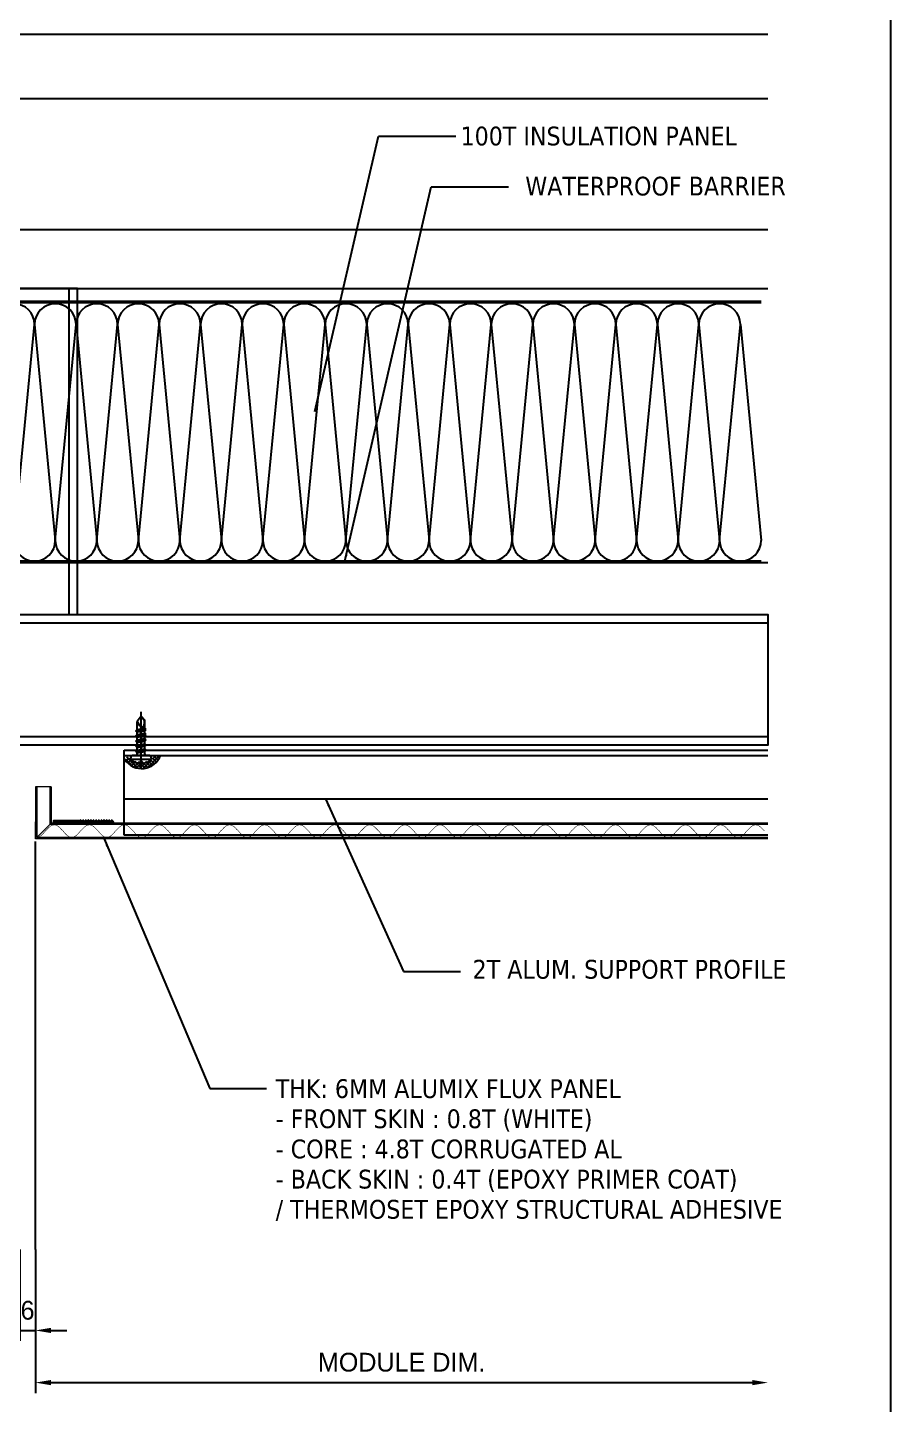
# Model space of a CAD drawing. Header units: millimetres. Extents: x 7297 to 60227, y -7497 to 19324.
# Drawn here: x 11411 to 11741, y 482 to 1010 of the extents above; entities that cross this region are included whole.
import ezdxf

# ---------------------------------------------------------------- set-up
doc = ezdxf.new("R2010")
doc.units = ezdxf.units.MM
doc.linetypes.add('HIDDEN', pattern=[0.375, 0.25, -0.125])
doc.layers.add('NS_AL_PANEL', color=32, linetype='Continuous', lineweight=9)
for name, color, linetype in [('NS_CAULKING', 8, 'Continuous'), ('NS_COL_L-GREY', 8, 'Continuous'), ('NS_DIM', 1, 'Continuous'), ('NS_FORM', 7, 'Continuous'), ('NS_FRAME', 253, 'Continuous'), ('NS_GASKET_3M', 150, 'Continuous'), ('NS_INSUL', 8, 'Continuous'), ('NS_RIVET_SCREW', 1, 'Continuous'), ('NS_TEXT', 2, 'Continuous')]:
    doc.layers.add(name, color=color, linetype=linetype)
doc.styles.add('Expo M', font='Expo M.ttf')
doc.dimstyles.new('DS2', dxfattribs={"dimscale": 2, "dimtxt": 1.8, "dimasz": 1.5, "dimexe": 1, "dimexo": 1, "dimgap": 0.5, "dimtad": 1, "dimtoh": 1, "dimdec": 1, "dimzin": 1, "dimdsep": 46, "dimtxsty": 'Expo M', "dimcen": 2, "dimadec": 1, "dimazin": 0, "dimtfac": 1, "dimtdec": 4, "dimtix": 1, "dimtmove": 1, "dimatfit": 3, "dimfxl": 1, "dimtolj": 1, "dimtzin": 1, "dimarcsym": 0})
doc.dimstyles.new('N-SPACE', dxfattribs={"dimscale": 4, "dimtxt": 1.8, "dimasz": 1.5, "dimexe": 1, "dimexo": 1, "dimgap": 1, "dimtad": 1, "dimtoh": 1, "dimdec": 1, "dimzin": 1, "dimdsep": 46, "dimtxsty": 'Expo M', "dimcen": 2, "dimclrd": 1, "dimclre": 1, "dimclrt": 2, "dimadec": 1, "dimazin": 0, "dimtfac": 1, "dimtdec": 1, "dimtix": 1, "dimtmove": 1, "dimatfit": 3, "dimfxl": 1, "dimtolj": 1, "dimtzin": 1, "dimarcsym": 0})

# ---------------------------------------------------------------- blocks, each defined once
blk = doc.blocks.new('AL-TEMPLATE')
at = {"color": 9}
blk.add_lwpolyline([(1984.07, 1501.32), (2709.08, 1501.32), (2709.08, 935.18), (1984.07, 935.18)], close=True, dxfattribs=at)
blk = doc.blocks.new('*D573')
at = {"layer": 'NS_DIM', "color": 1, "lineweight": -2, "transparency": 16777216}
for p, q in [((11413.52, 537.58), (11413.52, 486.59)), ((11419.52, 490.59), (11688.32, 490.59))]:
    blk.add_line(p, q, dxfattribs=at)
at = {"layer": 'NS_DIM', "color": 1, "transparency": 16777216}
for points in [[(11419.52, 491.59), (11419.52, 489.59), (11413.52, 490.59)], [(11688.32, 491.59), (11688.32, 489.59), (11694.32, 490.59)]]:
    blk.add_solid(points, dxfattribs=at)
at = {"layer": 'NS_DIM', "color": 2, "transparency": 16777216, "insert": (11553.92, 498.37), "char_height": 7.2, "attachment_point": 5, "style": 'Expo M'}
blk.add_mtext('\\A1;MODULE DIM.', dxfattribs=at)
blk = doc.blocks.new('*D571')
at = {"layer": 'NS_DIM', "color": 1, "lineweight": -2, "transparency": 16777216}
for p, q in [((11407.52, 541.58), (11407.52, 506.59)), ((11413.52, 541.58), (11413.52, 506.59)), ((11401.52, 510.59), (11395.52, 510.59)), ((11407.52, 510.59), (11413.52, 510.59)), ((11419.52, 510.59), (11425.52, 510.59))]:
    blk.add_line(p, q, dxfattribs=at)
at = {"layer": 'NS_DIM', "color": 1, "transparency": 16777216}
for points in [[(11401.52, 511.59), (11401.52, 509.59), (11407.52, 510.59)], [(11419.52, 511.59), (11419.52, 509.59), (11413.52, 510.59)]]:
    blk.add_solid(points, dxfattribs=at)
at = {"layer": 'NS_DIM', "color": 2, "transparency": 16777216, "insert": (11410.52, 518.28), "char_height": 7.2, "attachment_point": 5, "style": 'Expo M'}
blk.add_mtext('\\A1;6', dxfattribs=at)
blk = doc.blocks.new('피스')
for p, q in [((-4, 1.5), (-4, 1)), ((-4, 1.5), (4, 1.5)), ((-3, 0), (3, 0)), ((-0.5, 2.98), (-0.4, 2.3)), ((-0.4, 2.3), (0.4, 2.3)), ((0, 4.99), (0, -16.77)), ((0.5, 2.98), (0.4, 2.3)), ((4, 1.5), (4, 1)), ((2, -1.5), (-2, -2)), ((-1.5, -1.5), (-2, -2)), ((-2, -2), (-1.5, -2.5)), ((-1.5, -3.5), (-2, -4)), ((2, -3.5), (-2, -4)), ((-2, -4), (-1.5, -4.5)), ((-1.5, -0.5), (-1.5, -1.5)), ((1.5, -1), (-1.5, -1.5)), ((1.5, -2), (-1.5, -2.5)), ((-1.5, -2.5), (-1.5, -3.5)), ((1.5, -3), (-1.5, -3.5)), ((1.5, -4), (-1.5, -4.5)), ((-1.5, -4.5), (-1.5, -5.5)), ((1.5, -5), (-1.5, -5.5)), ((1.5, -0.5), (1.5, -1)), ((1.5, -1), (2, -1.5)), ((2, -1.5), (1.5, -2)), ((1.5, -2), (1.5, -3)), ((1.5, -3), (2, -3.5)), ((2, -3.5), (1.5, -4)), ((1.5, -4), (1.5, -5)), ((1.5, -5), (2, -5.5)), ((-1.5, -5.5), (-2, -6)), ((2, -5.5), (-2, -6)), ((-2, -6), (-1.5, -6.5)), ((-1.5, -7.5), (-2, -8)), ((2, -7.5), (-2, -8)), ((-2, -8), (-1.5, -8.5)), ((-1.5, -9.5), (-2, -10)), ((2, -9.5), (-2, -10)), ((-2, -10), (-1.5, -10.5)), ((1.5, -6), (-1.5, -6.5)), ((-1.5, -6.5), (-1.5, -7.5)), ((1.5, -7), (-1.5, -7.5)), ((1.5, -8), (-1.5, -8.5)), ((-1.5, -8.5), (-1.5, -9.5)), ((1.5, -9), (-1.5, -9.5)), ((1.5, -10), (-1.5, -10.5)), ((-1.5, -10.5), (-1.5, -13.5)), ((2, -5.5), (1.5, -6)), ((1.5, -6), (1.5, -7)), ((1.5, -7), (2, -7.5)), ((2, -7.5), (1.5, -8)), ((1.5, -8), (1.5, -9)), ((1.5, -9), (2, -9.5)), ((2, -9.5), (1.5, -10)), ((1.5, -10), (1.5, -13.03)), ((0, -15), (-1.5, -13.5)), ((-1.27, -13.54), (-1.27, -11.97)), ((0, -15), (-1.27, -13.54)), ((0, -15), (1.5, -13.03)), ((1.5, -13.03), (0.6, -11.47))]:
    blk.add_line(p, q)
for centre, radius, start, end in [((0, -3.08), 6.08, 94.7146, 131.1121), ((-3, 1), 1, 180, 270), ((-2, -0.5), 0.5, 0, 90), ((0, -3.08), 6.08, 48.8879, 85.2854), ((2, -0.5), 0.5, 90, 180), ((3, 1), 1, 270, 0), ((-0.27, -11.97), 1, 30.0863, 180)]:
    blk.add_arc(centre, radius, start, end)
blk = doc.blocks.new('N-SCREW')
blk.add_blockref('피스', (17.25, -1.03))
blk = doc.blocks.new('sandwitch-p')
for p, q in [((-402.14, 2613.74), (-394.18, 2696.5)), ((-394.18, 2696.5), (-386.22, 2613.74)), ((-386.22, 2613.74), (-378.27, 2696.5)), ((-378.27, 2696.5), (-370.31, 2613.74)), ((-370.31, 2613.74), (-362.35, 2696.5)), ((-362.35, 2696.5), (-354.39, 2613.74)), ((-354.39, 2613.74), (-346.43, 2696.5)), ((-346.43, 2696.5), (-338.48, 2613.74)), ((-338.48, 2613.74), (-330.52, 2696.5)), ((-330.52, 2696.5), (-322.56, 2613.74))]:
    blk.add_line(p, q)
for points in [[(-322.56, 2705.28), (-410.1, 2705.28)], [(-322.56, 2704.78), (-410.1, 2704.78)], [(-322.56, 2605.78), (-410.1, 2605.78)], [(-322.56, 2605.28), (-410.1, 2605.28)]]:
    blk.add_lwpolyline(points)
for centre, start, end in [((-402.14, 2696.5), 0, 180), ((-386.22, 2696.5), 0, 180), ((-370.31, 2696.5), 0, 180), ((-354.39, 2696.5), 0, 180), ((-338.48, 2696.5), 0, 180), ((-394.18, 2613.74), 180, 0), ((-378.27, 2613.74), 180, 0), ((-362.35, 2613.74), 180, 0), ((-346.43, 2613.74), 180, 0), ((-330.52, 2613.74), 180, 0)]:
    blk.add_arc(centre, 7.96, start, end)
blk = doc.blocks.new('*U206')
blk.add_lwpolyline([(0, 0), (50, 0), (50, 567.6), (0, 567.6)], close=True)
at = {"linetype": 'HIDDEN'}
blk.add_lwpolyline([(3.2, 0), (46.8, 0), (46.8, 567.6), (3.2, 567.6)], close=True, dxfattribs=at)
blk = doc.blocks.new('*U205')
blk.add_lwpolyline([(0, 0), (50, 0), (50, 125), (0, 125)], close=True)
at = {"linetype": 'HIDDEN'}
blk.add_lwpolyline([(3.2, 0), (46.8, 0), (46.8, 125), (3.2, 125)], close=True, dxfattribs=at)

msp = doc.modelspace()

# ---------------------------------------------------------------- hatches: boundary and pattern name
at = {"layer": 'NS_CAULKING', "extrusion": (0, 0, -1)}
h = msp.add_hatch(dxfattribs=at)
h.set_pattern_fill('ANSI37', color=256, scale=0.3, style=0, pattern_type=2)
h.set_pattern_definition([(45, (-769267.3874, -88290.5946), (-0.6735192091, 0.6735192091), []), (135, (-769267.3874, -88290.5946), (-0.6735192091, -0.6735192091), [])])
h.paths.add_polyline_path([(-11447.84, 729.34), (-11449.09, 731), (-11449.35, 731), (-11449.35, 730.38), (-11449.35, 730.35), (-11449.35, 730.32), (-11449.35, 730.29), (-11449.36, 730.26), (-11449.36, 730.23), (-11449.36, 730.2), (-11449.36, 730.17), (-11449.37, 730.14), (-11449.37, 730.11), (-11449.38, 730.08), (-11449.39, 730.05), (-11449.39, 730.02), (-11449.4, 729.99), (-11449.41, 729.96), (-11449.42, 729.93), (-11449.43, 729.9), (-11449.44, 729.87), (-11449.45, 729.84), (-11449.46, 729.81), (-11449.48, 729.78), (-11449.49, 729.75), (-11449.51, 729.72), (-11449.52, 729.69), (-11449.54, 729.66), (-11449.56, 729.63), (-11449.57, 729.6), (-11449.59, 729.58), (-11449.61, 729.55), (-11449.63, 729.52), (-11449.65, 729.49), (-11449.67, 729.47), (-11449.69, 729.44), (-11449.72, 729.42), (-11449.74, 729.39), (-11449.76, 729.37), (-11449.79, 729.35), (-11449.81, 729.33), (-11449.84, 729.3), (-11449.86, 729.28), (-11449.89, 729.26), (-11449.91, 729.24), (-11449.94, 729.22), (-11449.97, 729.2), (-11449.99, 729.19), (-11450.02, 729.17), (-11450.05, 729.15), (-11450.08, 729.14), (-11450.11, 729.12), (-11450.14, 729.11), (-11450.17, 729.1), (-11450.19, 729.08), (-11450.22, 729.07), (-11450.25, 729.06), (-11450.28, 729.05), (-11450.31, 729.04), (-11450.34, 729.03), (-11450.37, 729.02), (-11450.4, 729.02), (-11450.43, 729.01), (-11450.46, 729), (-11450.49, 729), (-11450.52, 728.99), (-11450.55, 728.99), (-11450.58, 728.99), (-11450.99, 728.87), (-11451.41, 728.78), (-11451.63, 728.73), (-11451.84, 728.69), (-11452.06, 728.66), (-11452.27, 728.62), (-11452.49, 728.59), (-11452.71, 728.57), (-11452.92, 728.55), (-11453.14, 728.53), (-11453.36, 728.52), (-11453.58, 728.51), (-11453.8, 728.5), (-11454.02, 728.5), (-11454.24, 728.5), (-11454.46, 728.51), (-11454.68, 728.52), (-11454.9, 728.53), (-11455.12, 728.55), (-11455.33, 728.57), (-11455.55, 728.59), (-11455.77, 728.62), (-11455.99, 728.66), (-11456.2, 728.69), (-11456.41, 728.73), (-11456.63, 728.78), (-11457.05, 728.87), (-11457.47, 728.99), (-11457.49, 728.99), (-11457.52, 728.99), (-11457.55, 729), (-11457.58, 729), (-11457.61, 729.01), (-11457.64, 729.02), (-11457.67, 729.02), (-11457.69, 729.03), (-11457.72, 729.04), (-11457.75, 729.05), (-11457.78, 729.06), (-11457.81, 729.07), (-11457.84, 729.08), (-11457.86, 729.09), (-11457.89, 729.1), (-11457.92, 729.12), (-11457.95, 729.13), (-11457.98, 729.15), (-11458, 729.16), (-11458.03, 729.18), (-11458.06, 729.19), (-11458.08, 729.21), (-11458.11, 729.23), (-11458.14, 729.25), (-11458.16, 729.27), (-11458.19, 729.29), (-11458.21, 729.31), (-11458.24, 729.33), (-11458.26, 729.35), (-11458.28, 729.37), (-11458.3, 729.4), (-11458.33, 729.42), (-11458.35, 729.44), (-11458.37, 729.47), (-11458.39, 729.49), (-11458.41, 729.52), (-11458.43, 729.54), (-11458.45, 729.57), (-11458.46, 729.6), (-11458.48, 729.62), (-11458.5, 729.65), (-11458.51, 729.68), (-11458.53, 729.71), (-11458.54, 729.73), (-11458.56, 729.76), (-11458.57, 729.79), (-11458.58, 729.82), (-11458.59, 729.85), (-11458.61, 729.88), (-11458.62, 729.91), (-11458.63, 729.94), (-11458.63, 729.97), (-11458.64, 729.99), (-11458.65, 730.02), (-11458.66, 730.05), (-11458.66, 730.08), (-11458.67, 730.11), (-11458.67, 730.14), (-11458.68, 730.17), (-11458.68, 730.2), (-11458.68, 730.23), (-11458.68, 730.26), (-11458.69, 730.28), (-11458.69, 730.31), (-11458.69, 731), (-11461.53, 731), (-11461.44, 730.77), (-11461.34, 730.54), (-11461.23, 730.3), (-11461.11, 730.07), (-11460.98, 729.85), (-11460.84, 729.62), (-11460.7, 729.4), (-11460.55, 729.18), (-11460.39, 728.97), (-11460.22, 728.76), (-11460.04, 728.56), (-11459.86, 728.36), (-11459.67, 728.17), (-11459.47, 727.99), (-11459.26, 727.81), (-11459.05, 727.64), (-11458.84, 727.48), (-11458.62, 727.32), (-11458.39, 727.17), (-11458.16, 727.03), (-11457.92, 726.9), (-11457.68, 726.78), (-11457.44, 726.67), (-11457.2, 726.56), (-11456.95, 726.47), (-11456.7, 726.38), (-11456.45, 726.3), (-11456.2, 726.23), (-11455.95, 726.17), (-11455.69, 726.12), (-11455.44, 726.08), (-11455.19, 726.04), (-11454.94, 726.01), (-11454.69, 726), (-11454.43, 725.99), (-11454.17, 725.98), (-11453.91, 725.99), (-11453.65, 726.01), (-11453.39, 726.03), (-11453.12, 726.07), (-11452.86, 726.11), (-11452.6, 726.16), (-11452.34, 726.22), (-11452.08, 726.29), (-11451.82, 726.37), (-11451.56, 726.46), (-11451.31, 726.56), (-11451.06, 726.67), (-11450.81, 726.78), (-11450.57, 726.91), (-11450.34, 727.04), (-11450.11, 727.18), (-11449.88, 727.33), (-11449.66, 727.48), (-11449.45, 727.64), (-11449.24, 727.81), (-11449.04, 727.98), (-11448.85, 728.16), (-11448.66, 728.35), (-11448.48, 728.54), (-11448.31, 728.73), (-11448.15, 728.93), (-11447.99, 729.13)], flags=0)
at = {"layer": 'NS_GASKET_3M'}
h = msp.add_hatch(dxfattribs=at)
h.set_pattern_fill('JIS_WOOD', color=256, style=0, pattern_type=2)
h.set_pattern_definition([(45, (17648.3057, -5332.6115), (-0.5, 0.5), [])])
h.paths.add_polyline_path([(11430.52, 706), (11420.52, 706), (11420.52, 705), (11430.52, 705)], flags=0)
h = msp.add_hatch(dxfattribs=at)
h.set_pattern_fill('ANSI31', color=256)
h.set_pattern_definition([(45, (10912.46614, -1798.6772), (-0.0883883476, 0.0883883476), [])])
h.paths.add_polyline_path([(11444.52, 705, -0.414214), (11443.52, 706), (11443.02, 706.5), (11442.52, 706), (11442.02, 706.5), (11441.52, 706), (11441.02, 706.5), (11440.52, 706), (11440.02, 706.5), (11439.52, 706), (11439.02, 706.5), (11438.52, 706), (11438.02, 706.5), (11437.52, 706), (11437.02, 706.5), (11436.52, 706), (11436.02, 706.5), (11435.52, 706), (11435.02, 706.5), (11434.52, 706), (11434.02, 706.5), (11433.52, 706), (11433.02, 706.5), (11432.52, 706), (11432.02, 706.5), (11431.52, 706), (11431.02, 706.5), (11430.52, 706), (11430.52, 705)])

# ---------------------------------------------------------------- linework, layer by layer
at = {"layer": 'NS_AL_PANEL'}
for p, q in [((11419.52, 719), (11413.52, 719)), ((11413.52, 719), (11413.52, 699)), ((11414.02, 719), (11414.02, 699.5)), ((11419.02, 719), (11419.02, 704.5)), ((11419.52, 719), (11419.52, 705)), ((11413.52, 699), (11413.52, 705.5)), ((11414.02, 699.5), (11414.02, 705)), ((11419.52, 705), (11414.02, 699.5)), ((11694.32, 704.5), (11419.02, 704.5)), ((11694.32, 705), (11419.52, 705)), ((11694.32, 699), (11413.52, 699)), ((11694.32, 699.5), (11414.02, 699.5))]:
    msp.add_line(p, q, dxfattribs=at)
at = {"layer": 'NS_AL_PANEL', "const_width": 0.208}
msp.add_lwpolyline([(11693.04, 702.03), (11692.35, 702.68), (11691.72, 703.35), (11691.15, 703.84), (11690.61, 704.17), (11690.11, 704.35), (11689.61, 704.4), (11689.12, 704.35), (11688.61, 704.17), (11688.08, 703.84), (11687.5, 703.35), (11686.87, 702.68), (11686.18, 702.03), (11685.63, 701.34), (11685, 700.67), (11684.43, 700.18), (11683.89, 699.86), (11683.38, 699.67), (11682.89, 699.62), (11682.4, 699.67), (11681.89, 699.86), (11681.36, 700.18), (11680.78, 700.67), (11680.15, 701.34), (11679.6, 702.03), (11678.91, 702.68), (11678.28, 703.35), (11677.7, 703.84), (11677.17, 704.17), (11676.66, 704.35), (11676.17, 704.4), (11675.68, 704.35), (11675.17, 704.17), (11674.63, 703.84), (11674.06, 703.35), (11673.43, 702.68), (11672.74, 702.03), (11672.19, 701.34), (11671.56, 700.67), (11670.98, 700.18), (11670.45, 699.86), (11669.94, 699.67), (11669.45, 699.62), (11668.95, 699.67), (11668.45, 699.86), (11667.91, 700.18), (11667.34, 700.67), (11666.71, 701.34), (11666.16, 702.03), (11665.46, 702.68), (11664.84, 703.35), (11664.26, 703.84), (11663.73, 704.17), (11663.22, 704.35), (11662.73, 704.4), (11662.23, 704.35), (11661.72, 704.17), (11661.19, 703.84), (11660.61, 703.35), (11659.99, 702.68), (11659.29, 702.03), (11658.74, 701.34), (11658.11, 700.67), (11657.54, 700.18), (11657.01, 699.86), (11656.5, 699.67), (11656, 699.62), (11655.51, 699.67), (11655, 699.86), (11654.47, 700.18), (11653.89, 700.67), (11653.26, 701.34), (11652.71, 702.03), (11652.02, 702.68), (11651.39, 703.35), (11650.82, 703.84), (11650.28, 704.17), (11649.78, 704.35), (11649.28, 704.4), (11648.79, 704.35), (11648.28, 704.17), (11647.75, 703.84), (11647.17, 703.35), (11646.54, 702.68), (11645.85, 702.03), (11645.3, 701.34), (11644.67, 700.67), (11644.1, 700.18), (11643.56, 699.86), (11643.05, 699.67), (11642.56, 699.62), (11642.07, 699.67), (11641.56, 699.86), (11641.02, 700.18), (11640.45, 700.67), (11639.82, 701.34), (11639.27, 702.03), (11638.58, 702.68), (11637.95, 703.35), (11637.37, 703.84), (11636.84, 704.17), (11636.33, 704.35), (11635.84, 704.4), (11635.34, 704.35), (11634.84, 704.17), (11634.3, 703.84), (11633.73, 703.35), (11633.1, 702.68), (11632.41, 702.03), (11631.86, 701.34), (11631.23, 700.67), (11630.65, 700.18), (11630.12, 699.86), (11629.61, 699.67), (11629.12, 699.62), (11628.62, 699.67), (11628.12, 699.86), (11627.58, 700.18), (11627.01, 700.67), (11626.38, 701.34), (11625.83, 702.03), (11625.13, 702.68), (11624.51, 703.35), (11623.93, 703.84), (11623.4, 704.17), (11622.89, 704.35), (11622.4, 704.4), (11621.9, 704.35), (11621.39, 704.17), (11620.86, 703.84), (11620.28, 703.35), (11619.66, 702.68), (11618.96, 702.03), (11618.41, 701.34), (11617.78, 700.67), (11617.21, 700.18), (11616.67, 699.86), (11616.17, 699.67), (11615.67, 699.62), (11615.18, 699.67), (11614.67, 699.86), (11614.14, 700.18), (11613.56, 700.67), (11612.93, 701.34), (11612.38, 702.03), (11611.69, 702.68), (11611.06, 703.35), (11610.49, 703.84), (11609.95, 704.17), (11609.45, 704.35), (11608.95, 704.4), (11608.46, 704.35), (11607.95, 704.17), (11607.42, 703.84), (11606.84, 703.35), (11606.21, 702.68), (11605.52, 702.03), (11604.97, 701.34), (11604.34, 700.67), (11603.77, 700.18), (11603.23, 699.86), (11602.72, 699.67), (11602.23, 699.62), (11601.74, 699.67), (11601.23, 699.86), (11600.69, 700.18), (11600.12, 700.67), (11599.49, 701.34), (11598.94, 702.03), (11598.25, 702.68), (11597.62, 703.35), (11597.04, 703.84), (11596.51, 704.17), (11596, 704.35), (11595.51, 704.4), (11595.01, 704.35), (11594.51, 704.17), (11593.97, 703.84), (11593.4, 703.35), (11592.77, 702.68), (11592.08, 702.03), (11591.53, 701.34), (11590.9, 700.67), (11590.32, 700.18), (11589.79, 699.86), (11589.28, 699.67), (11588.79, 699.62), (11588.29, 699.67), (11587.78, 699.86), (11587.25, 700.18), (11586.68, 700.67), (11586.05, 701.34), (11585.5, 702.03), (11584.8, 702.68), (11584.18, 703.35), (11583.6, 703.84), (11583.07, 704.17), (11582.56, 704.35), (11582.06, 704.4), (11581.57, 704.35), (11581.06, 704.17), (11580.53, 703.84), (11579.95, 703.35), (11579.33, 702.68), (11578.63, 702.03), (11578.08, 701.34), (11577.45, 700.67), (11576.88, 700.18), (11576.34, 699.86), (11575.84, 699.67), (11575.34, 699.62), (11574.85, 699.67), (11574.34, 699.86), (11573.81, 700.18), (11573.23, 700.67), (11572.6, 701.34), (11572.05, 702.03), (11571.36, 702.68), (11570.73, 703.35), (11570.16, 703.84), (11569.62, 704.17), (11569.11, 704.35), (11568.62, 704.4), (11568.13, 704.35), (11567.62, 704.17), (11567.09, 703.84), (11566.51, 703.35), (11565.88, 702.68), (11565.19, 702.03), (11564.64, 701.34), (11564.01, 700.67), (11563.43, 700.18), (11562.9, 699.86), (11562.39, 699.67), (11561.9, 699.62), (11561.41, 699.67), (11560.9, 699.86), (11560.36, 700.18), (11559.79, 700.67), (11559.16, 701.34), (11558.61, 702.03), (11557.92, 702.68), (11557.29, 703.35), (11556.71, 703.84), (11556.18, 704.17), (11555.67, 704.35), (11555.18, 704.4), (11554.68, 704.35), (11554.18, 704.17), (11553.64, 703.84), (11553.07, 703.35), (11552.44, 702.68), (11551.75, 702.03), (11551.2, 701.34), (11550.57, 700.67), (11549.99, 700.18), (11549.46, 699.86), (11548.95, 699.67), (11548.46, 699.62), (11547.96, 699.67), (11547.45, 699.86), (11546.92, 700.18), (11546.35, 700.67), (11545.72, 701.34), (11545.17, 702.03), (11544.47, 702.68), (11543.84, 703.35), (11543.27, 703.84), (11542.74, 704.17), (11542.23, 704.35), (11541.73, 704.4), (11541.24, 704.35), (11540.73, 704.17), (11540.2, 703.84), (11539.62, 703.35), (11538.99, 702.68), (11538.3, 702.03), (11537.75, 701.34), (11537.12, 700.67), (11536.55, 700.18), (11536.01, 699.86), (11535.51, 699.67), (11535.01, 699.62), (11534.52, 699.67), (11534.01, 699.86), (11533.48, 700.18), (11532.9, 700.67), (11532.27, 701.34), (11531.72, 702.03), (11531.03, 702.68), (11530.4, 703.35), (11529.83, 703.84), (11529.29, 704.17), (11528.78, 704.35), (11528.29, 704.4), (11527.8, 704.35), (11527.29, 704.17), (11526.75, 703.84), (11526.18, 703.35), (11525.55, 702.68), (11524.86, 702.03), (11524.31, 701.34), (11523.68, 700.67), (11523.1, 700.18), (11522.57, 699.86), (11522.06, 699.67), (11521.57, 699.62), (11521.07, 699.67), (11520.57, 699.86), (11520.03, 700.18), (11519.46, 700.67), (11518.83, 701.34), (11518.28, 702.03), (11517.59, 702.68), (11516.96, 703.35), (11516.38, 703.84), (11515.85, 704.17), (11515.34, 704.35), (11514.85, 704.4), (11514.35, 704.35), (11513.85, 704.17), (11513.31, 703.84), (11512.74, 703.35), (11512.11, 702.68), (11511.41, 702.03), (11510.86, 701.34), (11510.24, 700.67), (11509.66, 700.18), (11509.13, 699.86), (11508.62, 699.67), (11508.13, 699.62), (11507.63, 699.67), (11507.12, 699.86), (11506.59, 700.18), (11506.01, 700.67), (11505.39, 701.34), (11504.84, 702.03), (11504.14, 702.68), (11503.51, 703.35), (11502.94, 703.84), (11502.4, 704.17), (11501.9, 704.35), (11501.4, 704.4), (11500.91, 704.35), (11500.4, 704.17), (11499.87, 703.84), (11499.29, 703.35), (11498.66, 702.68), (11497.97, 702.03), (11497.42, 701.34), (11496.79, 700.67), (11496.22, 700.18), (11495.68, 699.86), (11495.18, 699.67), (11494.68, 699.62), (11494.19, 699.67), (11493.68, 699.86), (11493.15, 700.18), (11492.57, 700.67), (11491.94, 701.34), (11491.39, 702.03), (11490.7, 702.68), (11490.07, 703.35), (11489.5, 703.84), (11488.96, 704.17), (11488.45, 704.35), (11487.96, 704.4), (11487.47, 704.35), (11486.96, 704.17), (11486.42, 703.84), (11485.85, 703.35), (11485.22, 702.68), (11484.53, 702.03), (11483.98, 701.34), (11483.35, 700.67), (11482.77, 700.18), (11482.24, 699.86), (11481.73, 699.67), (11481.24, 699.62), (11480.74, 699.67), (11480.24, 699.86), (11479.7, 700.18), (11479.13, 700.67), (11478.5, 701.34), (11477.95, 702.03), (11477.26, 702.68), (11476.63, 703.35), (11476.05, 703.84), (11475.52, 704.17), (11475.01, 704.35), (11474.52, 704.4), (11474.02, 704.35), (11473.52, 704.17), (11472.98, 703.84), (11472.41, 703.35), (11471.78, 702.68), (11471.08, 702.03), (11470.53, 701.34), (11469.91, 700.67), (11469.33, 700.18), (11468.8, 699.86), (11468.29, 699.67), (11467.79, 699.62), (11467.3, 699.67), (11466.79, 699.86), (11466.26, 700.18), (11465.68, 700.67), (11465.06, 701.34), (11464.51, 702.03), (11463.81, 702.68), (11463.18, 703.35), (11462.61, 703.84), (11462.07, 704.17), (11461.57, 704.35), (11461.07, 704.4), (11460.58, 704.35), (11460.07, 704.17), (11459.54, 703.84), (11458.96, 703.35), (11458.33, 702.68), (11457.64, 702.03), (11457.09, 701.34), (11456.46, 700.67), (11455.89, 700.18), (11455.35, 699.86), (11454.85, 699.67), (11454.35, 699.62), (11453.86, 699.67), (11453.35, 699.86), (11452.82, 700.18), (11452.24, 700.67), (11451.61, 701.34), (11451.06, 702.03), (11450.37, 702.68), (11449.74, 703.35), (11449.17, 703.84), (11448.63, 704.17), (11448.12, 704.35), (11447.63, 704.4), (11447.14, 704.35), (11446.63, 704.17), (11446.09, 703.84), (11445.52, 703.35), (11444.89, 702.68), (11444.2, 702.03), (11443.65, 701.34), (11443.02, 700.67), (11442.44, 700.18), (11441.91, 699.86), (11441.4, 699.67), (11440.91, 699.62), (11440.41, 699.67), (11439.91, 699.86), (11439.37, 700.18), (11438.8, 700.67), (11438.17, 701.34), (11437.62, 702.03), (11436.93, 702.68), (11436.3, 703.35), (11435.72, 703.84), (11435.19, 704.17), (11434.68, 704.35), (11434.19, 704.4), (11433.69, 704.35), (11433.18, 704.17), (11432.65, 703.84), (11432.08, 703.35), (11431.45, 702.68), (11430.75, 702.03), (11430.2, 701.34), (11429.57, 700.67), (11429, 700.18), (11428.47, 699.86), (11427.96, 699.67), (11427.46, 699.62), (11426.97, 699.67), (11426.46, 699.86), (11425.93, 700.18), (11425.35, 700.67), (11424.72, 701.34), (11424.17, 702.03), (11423.48, 702.68), (11422.85, 703.35), (11422.28, 703.84), (11421.74, 704.17), (11421.24, 704.35), (11420.74, 704.4), (11420.25, 704.35), (11419.74, 704.17), (11419.21, 703.84), (11418.63, 703.35), (11418, 702.68), (11417.31, 702.03), (11416.76, 701.34), (11416.13, 700.67), (11415.56, 700.18), (11415.02, 699.86), (11414.51, 699.67), (11414.02, 699.62)], dxfattribs=at)
at = {"layer": 'NS_CAULKING'}
msp.add_arc((11454.25, 733.78), 7.79, 214.7162, 339.1573, dxfattribs=at)
at = {"layer": 'NS_COL_L-GREY'}
for p, q in [((11447.52, 733), (11694.32, 733)), ((11447.52, 700.5), (11447.52, 733)), ((11447.52, 731), (11694.32, 731)), ((11447.52, 714.35), (11694.32, 714.35)), ((11694.32, 700.5), (11447.52, 700.5))]:
    msp.add_line(p, q, dxfattribs=at)
at = {"layer": 'NS_DIM'}
msp.add_line((11413.52, 541.58), (11413.52, 698), dxfattribs=at)
at = {"layer": 'NS_FRAME'}
for p, q in [((11126.72, 1007.56), (11694.32, 1007.56)), ((11126.72, 982.8), (11694.32, 982.8)), ((11126.72, 932.69), (11694.32, 932.69)), ((11126.72, 910), (11694.32, 910)), ((11126.72, 805), (11694.32, 805))]:
    msp.add_line(p, q, dxfattribs=at)
at = {"layer": 'NS_GASKET_3M'}
msp.add_lwpolyline([(11430.52, 706), (11420.52, 706), (11420.52, 705), (11430.52, 705)], close=True, dxfattribs=at)

# ---------------------------------------------------------------- block references
at = {"layer": 'NS_FORM', "xscale": 1.32, "yscale": 1.32, "zscale": 1.32, "rotation": 270}
msp.add_blockref('AL-TEMPLATE', (9759.56, 3924), dxfattribs=at)
at = {"layer": 'NS_FRAME'}
msp.add_blockref('*U205', (11379.67, 785), dxfattribs=at)
at = {"layer": 'NS_FRAME', "xscale": -1, "rotation": 270}
msp.add_blockref('*U206', (11126.72, 735), dxfattribs=at)
at = {"layer": 'NS_INSUL'}
for p in [(11775.56, -1800.28), (11855.14, -1800.28), (11934.72, -1800.28), (12014.3, -1800.28)]:
    msp.add_blockref('sandwitch-p', p, dxfattribs=at)
at = {"layer": 'NS_RIVET_SCREW', "rotation": 180}
msp.add_blockref('N-SCREW', (11471.27, 729.98), dxfattribs=at)

# ---------------------------------------------------------------- texts
at = {"layer": 'NS_TEXT', "char_height": 7.2, "attachment_point": 1, "line_spacing_factor": 0.963855}
for s, insert, width in [('{\\fTahoma|b0|i0|c0|p34;1\\fTahoma|b0|i0|c129|p34;00\\fTahoma|b0|i0|c0|p34;T INSULATION PANEL}', (11576.5, 972.07), 118.4981), ('\\fTahoma;WATERPROOF BARRIER', (11601.33, 952.87), 112.4594), ('\\fTahoma;2T ALUM. SUPPORT PROFILE', (11581.12, 652.65), 133.9665), ('{\\fTahoma|b0|i0|c129|p34;THK: 6MM ALUMIX FLUX PANEL\\P- FRONT SKIN : 0.8T (WHITE)\\P- CORE : 4.8T CORRUGATED AL\\P- BACK SKIN : 0.4T (EPOXY PRIMER COAT)\\P/ THERMOSET EPOXY STRUCTURAL ADHESIVE}', (11505.63, 606.9), 219.885)]:
    msp.add_mtext(s, dxfattribs=dict(at, insert=insert, width=width))

# ---------------------------------------------------------------- dimensions: what is measured, and where the dimension line sits
at = {"layer": 'NS_DIM'}
for base, p1, p2, text, picture, middle in [((11413.52, 510.59), (11407.52, 545.58), (11413.52, 545.58), '6', '*D571', (11410.52, 518.28)), ((11694.32, 490.59), (11413.52, 541.58), (11694.32, 490.59), 'MODULE DIM.', '*D573', (11553.92, 498.37))]:
    dim = msp.add_linear_dim(base=base, p1=p1, p2=p2, text=text, dimstyle='N-SPACE', dxfattribs=at)
    dim.commit()
    dim.dimension.update_dxf_attribs({"geometry": picture, "text_midpoint": middle})

# ---------------------------------------------------------------- leaders
for points in [[(11520.68, 862.82), (11545.05, 968.4), (11574.67, 968.4)], [(11532.02, 805), (11565.24, 948.95), (11594.85, 948.95)], [(11524.77, 714.35), (11554.68, 648.19), (11576.48, 648.19)], [(11439.9, 699), (11480.35, 603.35), (11502.15, 603.35)]]:
    msp.add_leader(points, dimstyle='DS2', override={"dimgap": 0.5, "dimtad": 0}, dxfattribs=at)

doc.saveas('drawing.dxf')
